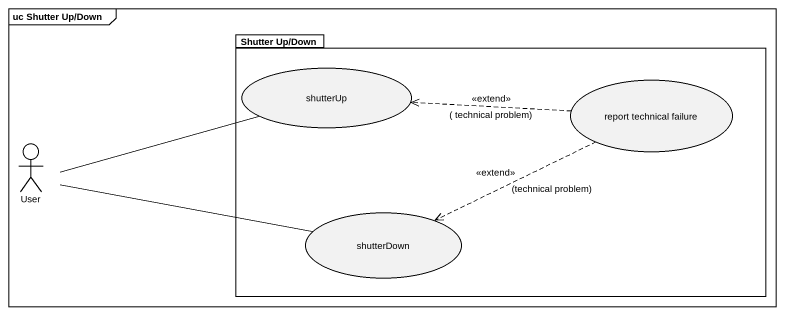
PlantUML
@startuml
mainframe uc Shutter Up/Down
package "Shutter Up/Down" as Shutter_Up_Down {
  usecase shutterUp
  usecase "report technical failure" as report_technical_failure
  usecase shutterDown
}
actor User
report_technical_failure .left.> shutterUp : <<extend>>\n( technical problem)
report_technical_failure .left.> shutterDown : <<extend>>\n(technical problem)
User -right- shutterUp
User -right- shutterDown
@enduml
